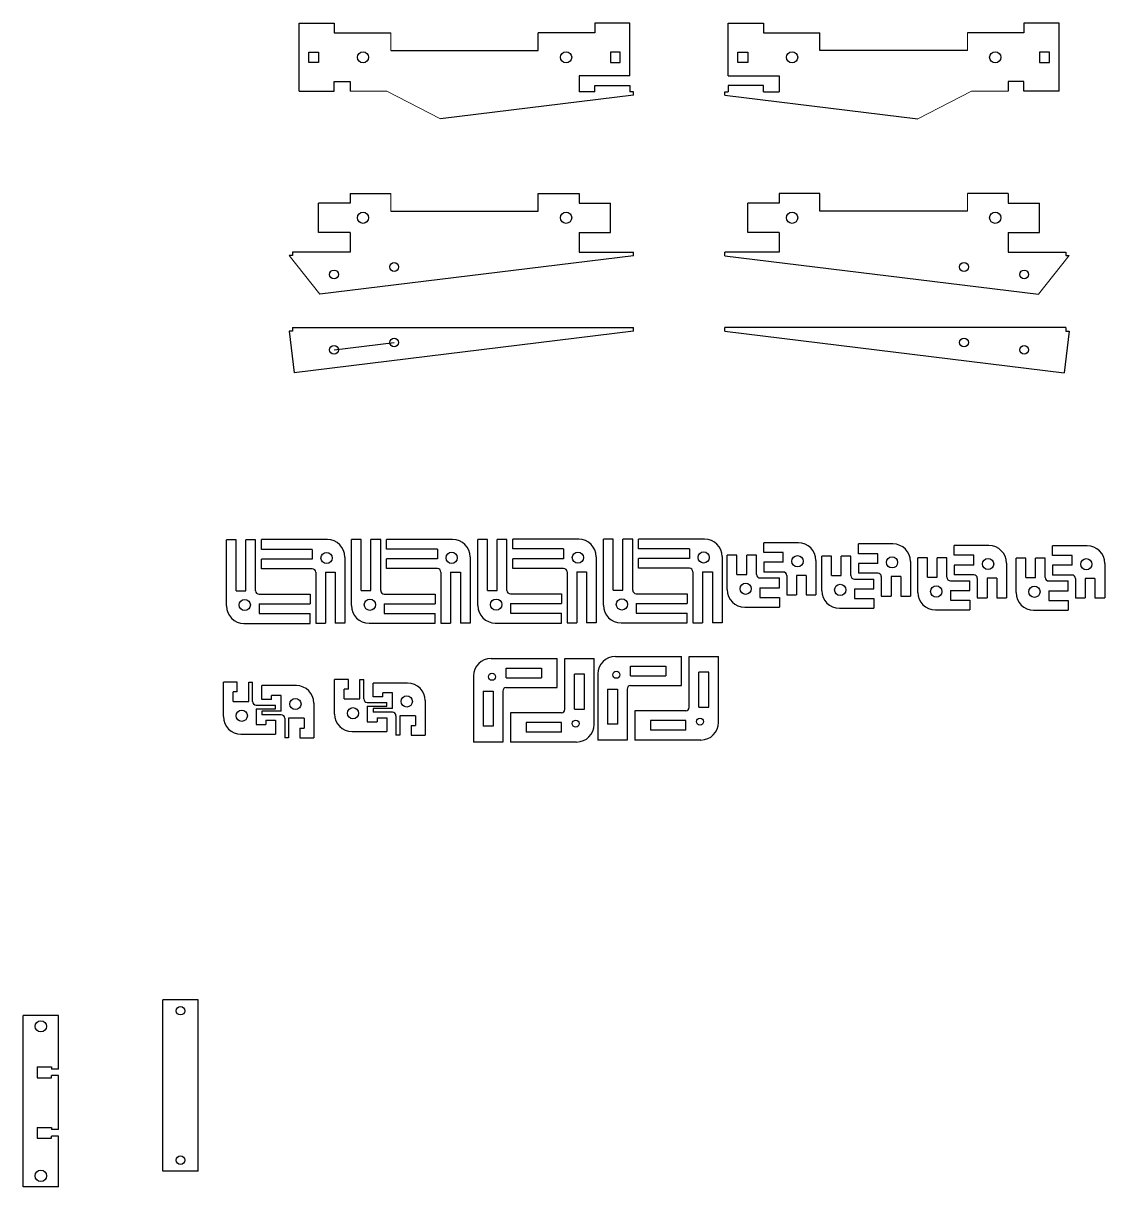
# Model space of a CAD drawing. Header units: millimetres. Extents: x -4 to 685, y -404 to 665.
# Drawn here: x 377.1 to 685.1, y -286.2 to 45.3 of the extents above; entities that cross this region are included whole.
import ezdxf

# ---------------------------------------------------------------- set-up
doc = ezdxf.new("R2010")
doc.units = ezdxf.units.MM
doc.layers.add('main2', color=7, linetype='Continuous', lineweight=0)

msp = doc.modelspace()

# ---------------------------------------------------------------- linework, layer by layer
at = {"color": 0}
for p, q in [((455.67, 25.87), (455.67, 45.26)), ((455.67, 45.26), (465.67, 45.26)), ((465.67, 45.26), (465.67, 42.49)), ((539.87, 45.26), (539.87, 42.49)), ((549.87, 45.26), (539.87, 45.26)), ((549.87, 30.32), (549.87, 45.26)), ((577.86, 45.26), (587.86, 45.26)), ((577.86, 30.32), (577.86, 45.26)), ((587.86, 45.26), (587.86, 42.49)), ((672.06, 45.26), (662.06, 45.26)), ((662.06, 45.26), (662.06, 42.49)), ((672.06, 25.87), (672.06, 45.26)), ((458.44, 37.05), (461.21, 37.05)), ((458.44, 34.08), (458.44, 37.05)), ((461.21, 37.05), (461.21, 34.08)), ((547.1, 37.05), (544.33, 37.05)), ((544.33, 37.05), (544.33, 34.08)), ((547.1, 34.08), (547.1, 37.05)), ((580.63, 37.05), (583.4, 37.05)), ((580.63, 34.08), (580.63, 37.05)), ((583.4, 37.05), (583.4, 34.08)), ((669.29, 37.05), (666.52, 37.05)), ((666.52, 37.05), (666.52, 34.08)), ((669.29, 34.08), (669.29, 37.05)), ((461.21, 34.08), (458.44, 34.08)), ((544.33, 34.08), (547.1, 34.08)), ((583.4, 34.08), (580.63, 34.08)), ((666.52, 34.08), (669.29, 34.08)), ((549.87, 30.32), (535.37, 30.32)), ((535.37, 30.32), (535.37, 25.77)), ((577.86, 30.32), (592.36, 30.32)), ((592.36, 30.32), (592.36, 25.77)), ((465.67, 25.87), (465.67, 28.64)), ((465.67, 28.64), (470.17, 28.64)), ((470.17, 28.64), (470.17, 25.87)), ((535.37, 28.64), (535.37, 25.87)), ((539.87, 25.77), (539.87, 27.55)), ((539.87, 27.55), (549.87, 27.55)), ((549.87, 27.55), (549.87, 25.77)), ((587.86, 27.55), (577.86, 27.55)), ((577.86, 27.55), (577.86, 25.77)), ((587.86, 25.77), (587.86, 27.55)), ((592.36, 28.64), (592.36, 25.87)), ((662.06, 28.64), (657.56, 28.64)), ((657.56, 28.64), (657.56, 25.87)), ((662.06, 25.87), (662.06, 28.64)), ((455.67, 25.87), (465.67, 25.87)), ((539.87, 25.77), (535.37, 25.77)), ((550.87, 25.77), (549.87, 25.77)), ((550.87, 24.81), (550.87, 25.77)), ((576.86, 24.81), (576.86, 25.77)), ((576.86, 25.77), (577.86, 25.77)), ((587.86, 25.77), (592.36, 25.77)), ((672.06, 25.87), (662.06, 25.87)), ((470.17, -3.23), (481.77, -3.23)), ((470.17, -3.23), (470.17, -6)), ((523.77, -3.23), (535.37, -3.23)), ((535.37, -3.23), (535.37, -6)), ((603.96, -3.23), (592.36, -3.23)), ((592.36, -3.23), (592.36, -6)), ((657.56, -3.23), (645.96, -3.23)), ((657.56, -3.23), (657.56, -6)), ((470.17, -6), (461.21, -6)), ((461.21, -14.31), (461.21, -6)), ((535.37, -6), (544.33, -6)), ((544.33, -14.31), (544.33, -6)), ((592.36, -6), (583.4, -6)), ((583.4, -14.31), (583.4, -6)), ((657.56, -6), (666.52, -6)), ((666.52, -14.31), (666.52, -6)), ((470.17, -14.31), (461.21, -14.31)), ((470.17, -14.31), (470.17, -19.91)), ((535.37, -14.31), (535.37, -19.91)), ((535.37, -14.31), (544.33, -14.31)), ((592.36, -14.31), (583.4, -14.31)), ((592.36, -14.31), (592.36, -19.91)), ((657.56, -14.31), (657.56, -19.91)), ((657.56, -14.31), (666.52, -14.31)), ((453.77, -20.91), (452.79, -20.91)), ((453.77, -19.91), (453.77, -20.91)), ((470.17, -19.91), (453.77, -19.91)), ((535.37, -19.91), (550.87, -19.91)), ((550.87, -20.97), (550.87, -19.91)), ((576.86, -20.97), (576.86, -19.91)), ((592.36, -19.91), (576.86, -19.91)), ((657.56, -19.91), (673.96, -19.91)), ((673.96, -19.91), (673.96, -20.91)), ((673.96, -20.91), (674.94, -20.91)), ((453.77, -42.41), (452.79, -42.41)), ((452.79, -42.41), (454.25, -54.33)), ((453.77, -41.41), (550.87, -41.41)), ((453.77, -41.41), (453.77, -42.41)), ((550.87, -42.47), (550.87, -41.41)), ((576.86, -42.47), (576.86, -41.41)), ((673.96, -41.41), (576.86, -41.41)), ((674.94, -42.41), (673.48, -54.33)), ((673.96, -41.41), (673.96, -42.41)), ((673.96, -42.41), (674.94, -42.41)), ((437.72, -101.88), (434.95, -101.88)), ((434.95, -120.69), (434.95, -101.88)), ((437.72, -116.38), (437.72, -101.88)), ((440.49, -116.38), (440.49, -101.88)), ((443.26, -101.88), (440.49, -101.88)), ((443.26, -116.38), (443.26, -101.88)), ((444.9, -104.6), (444.9, -101.83)), ((463.71, -101.83), (444.9, -101.83)), ((473.35, -101.83), (470.58, -101.83)), ((470.58, -120.64), (470.58, -101.83)), ((473.35, -116.33), (473.35, -101.83)), ((476.12, -116.33), (476.12, -101.83)), ((478.89, -101.83), (476.12, -101.83)), ((478.89, -116.33), (478.89, -101.83)), ((480.53, -104.55), (480.53, -101.78)), ((499.34, -101.78), (480.53, -101.78)), ((509.3, -101.78), (506.53, -101.78)), ((506.53, -120.59), (506.53, -101.78)), ((509.3, -116.28), (509.3, -101.78)), ((512.07, -116.28), (512.07, -101.78)), ((514.84, -101.78), (512.07, -101.78)), ((514.84, -116.28), (514.84, -101.78)), ((516.48, -104.5), (516.48, -101.73)), ((535.29, -101.73), (516.48, -101.73)), ((545.1, -101.73), (542.33, -101.73)), ((542.33, -120.54), (542.33, -101.73)), ((545.1, -116.23), (545.1, -101.73)), ((547.87, -116.23), (547.87, -101.73)), ((550.64, -101.73), (547.87, -101.73)), ((550.64, -116.23), (550.64, -101.73)), ((552.29, -104.45), (552.29, -101.68)), ((571.1, -101.68), (552.29, -101.68)), ((459.4, -104.6), (444.9, -104.6)), ((459.4, -104.6), (459.4, -107.37)), ((495.03, -104.55), (480.53, -104.55)), ((495.03, -104.55), (495.03, -107.32)), ((530.98, -104.5), (516.48, -104.5)), ((530.98, -104.5), (530.98, -107.27)), ((566.79, -104.45), (552.29, -104.45)), ((566.79, -104.45), (566.79, -107.22)), ((597.82, -102.75), (587.97, -102.75)), ((587.97, -105.52), (587.97, -102.75)), ((593.51, -105.52), (587.97, -105.52)), ((593.51, -108.29), (593.51, -105.52)), ((624.75, -103.07), (614.9, -103.07)), ((614.9, -105.84), (614.9, -103.07)), ((620.44, -105.84), (614.9, -105.84)), ((620.44, -108.61), (620.44, -105.84)), ((652.08, -103.53), (642.23, -103.53)), ((642.23, -106.3), (642.23, -103.53)), ((680.06, -103.6), (670.21, -103.6)), ((670.21, -106.37), (670.21, -103.6)), ((459.4, -107.37), (444.9, -107.37)), ((444.9, -110.14), (444.9, -107.37)), ((468.71, -106.83), (468.71, -125.64)), ((495.03, -107.32), (480.53, -107.32)), ((480.53, -110.09), (480.53, -107.32)), ((504.34, -106.78), (504.34, -125.59)), ((530.98, -107.27), (516.48, -107.27)), ((516.48, -110.04), (516.48, -107.27)), ((540.29, -106.73), (540.29, -125.54)), ((566.79, -107.22), (552.29, -107.22)), ((552.29, -109.99), (552.29, -107.22)), ((576.1, -106.68), (576.1, -125.49)), ((577.57, -116.07), (577.57, -106.22)), ((580.34, -106.22), (577.57, -106.22)), ((580.34, -111.76), (580.34, -106.22)), ((583.11, -111.76), (583.11, -106.22)), ((585.88, -106.22), (583.11, -106.22)), ((585.88, -111.76), (585.88, -106.22)), ((587.97, -108.29), (587.97, -111.06)), ((593.51, -108.29), (587.97, -108.29)), ((602.82, -107.75), (602.82, -117.6)), ((604.49, -116.39), (604.49, -106.54)), ((607.26, -106.54), (604.49, -106.54)), ((607.26, -112.08), (607.26, -106.54)), ((610.03, -112.08), (610.03, -106.54)), ((612.8, -106.54), (610.03, -106.54)), ((612.8, -112.08), (612.8, -106.54)), ((614.9, -108.61), (614.9, -111.38)), ((620.44, -108.61), (614.9, -108.61)), ((629.75, -108.07), (629.75, -117.92)), ((631.83, -116.85), (631.83, -107)), ((634.6, -107), (631.83, -107)), ((634.6, -112.54), (634.6, -107)), ((637.37, -112.54), (637.37, -107)), ((640.14, -107), (637.37, -107)), ((640.14, -112.54), (640.14, -107)), ((647.77, -106.3), (642.23, -106.3)), ((642.23, -109.07), (642.23, -111.84)), ((647.77, -109.07), (642.23, -109.07)), ((647.77, -109.07), (647.77, -106.3)), ((657.08, -108.53), (657.08, -118.38)), ((659.81, -116.92), (659.81, -107.07)), ((662.58, -107.07), (659.81, -107.07)), ((662.58, -112.61), (662.58, -107.07)), ((665.35, -112.61), (665.35, -107.07)), ((668.12, -107.07), (665.35, -107.07)), ((668.12, -112.61), (668.12, -107.07)), ((675.75, -106.37), (670.21, -106.37)), ((670.21, -109.14), (670.21, -111.91)), ((675.75, -109.14), (670.21, -109.14)), ((675.75, -109.14), (675.75, -106.37)), ((685.06, -108.6), (685.06, -118.45)), ((459.4, -110.14), (444.9, -110.14)), ((460.4, -111.14), (460.4, -125.64)), ((463.17, -111.14), (465.94, -111.14)), ((463.17, -111.14), (463.17, -125.64)), ((465.94, -111.14), (465.94, -125.64)), ((495.03, -110.09), (480.53, -110.09)), ((496.03, -111.09), (496.03, -125.59)), ((498.8, -111.09), (501.57, -111.09)), ((498.8, -111.09), (498.8, -125.59)), ((501.57, -111.09), (501.57, -125.59)), ((530.98, -110.04), (516.48, -110.04)), ((531.98, -111.04), (531.98, -125.54)), ((534.75, -111.04), (537.52, -111.04)), ((534.75, -111.04), (534.75, -125.54)), ((537.52, -111.04), (537.52, -125.54)), ((566.79, -109.99), (552.29, -109.99)), ((567.79, -110.99), (567.79, -125.49)), ((570.56, -110.99), (573.33, -110.99)), ((570.56, -110.99), (570.56, -125.49)), ((573.33, -110.99), (573.33, -125.49)), ((580.34, -111.76), (583.11, -111.76)), ((593.51, -111.06), (587.97, -111.06)), ((594.51, -112.06), (594.51, -117.6)), ((600.05, -112.06), (597.28, -112.06)), ((597.28, -112.06), (597.28, -117.6)), ((600.05, -112.06), (600.05, -117.6)), ((607.26, -112.08), (610.03, -112.08)), ((620.44, -111.38), (614.9, -111.38)), ((621.44, -112.38), (621.44, -117.92)), ((626.98, -112.38), (624.21, -112.38)), ((624.21, -112.38), (624.21, -117.92)), ((626.98, -112.38), (626.98, -117.92)), ((634.6, -112.54), (637.37, -112.54)), ((647.77, -111.84), (642.23, -111.84)), ((662.58, -112.61), (665.35, -112.61)), ((675.75, -111.91), (670.21, -111.91)), ((586.88, -112.76), (592.42, -112.76)), ((586.88, -115.53), (586.88, -118.3)), ((586.88, -115.53), (592.42, -115.53)), ((592.42, -115.53), (592.42, -112.76)), ((613.8, -113.08), (619.34, -113.08)), ((613.8, -115.85), (613.8, -118.62)), ((613.8, -115.85), (619.34, -115.85)), ((619.34, -115.85), (619.34, -113.08)), ((641.14, -113.54), (646.68, -113.54)), ((646.68, -116.31), (646.68, -113.54)), ((648.77, -112.84), (648.77, -118.38)), ((654.31, -112.84), (651.54, -112.84)), ((651.54, -112.84), (651.54, -118.38)), ((654.31, -112.84), (654.31, -118.38)), ((669.12, -113.61), (674.66, -113.61)), ((674.66, -116.38), (674.66, -113.61)), ((676.75, -112.91), (676.75, -118.45)), ((682.29, -112.91), (679.52, -112.91)), ((679.52, -112.91), (679.52, -118.45)), ((682.29, -112.91), (682.29, -118.45)), ((437.72, -116.38), (440.49, -116.38)), ((444.26, -117.38), (458.76, -117.38)), ((458.76, -117.38), (458.76, -120.15)), ((473.35, -116.33), (476.12, -116.33)), ((479.89, -117.33), (494.39, -117.33)), ((494.39, -117.33), (494.39, -120.1)), ((509.3, -116.28), (512.07, -116.28)), ((515.84, -117.28), (530.34, -117.28)), ((530.34, -117.28), (530.34, -120.05)), ((545.1, -116.23), (547.87, -116.23)), ((551.64, -117.23), (566.14, -117.23)), ((566.14, -117.23), (566.14, -120)), ((586.88, -118.3), (592.42, -118.3)), ((592.42, -118.3), (592.42, -121.07)), ((594.51, -117.6), (597.28, -117.6)), ((600.05, -117.6), (602.82, -117.6)), ((613.8, -118.62), (619.34, -118.62)), ((619.34, -118.62), (619.34, -121.39)), ((621.44, -117.92), (624.21, -117.92)), ((626.98, -117.92), (629.75, -117.92)), ((641.14, -116.31), (641.14, -119.08)), ((641.14, -116.31), (646.68, -116.31)), ((641.14, -119.08), (646.68, -119.08)), ((646.68, -119.08), (646.68, -121.85)), ((648.77, -118.38), (651.54, -118.38)), ((654.31, -118.38), (657.08, -118.38)), ((669.12, -116.38), (669.12, -119.15)), ((669.12, -116.38), (674.66, -116.38)), ((669.12, -119.15), (674.66, -119.15)), ((674.66, -119.15), (674.66, -121.92)), ((676.75, -118.45), (679.52, -118.45)), ((682.29, -118.45), (685.06, -118.45)), ((444.26, -120.15), (444.26, -122.92)), ((444.26, -120.15), (458.76, -120.15)), ((479.89, -120.1), (479.89, -122.87)), ((479.89, -120.1), (494.39, -120.1)), ((515.84, -120.05), (515.84, -122.82)), ((515.84, -120.05), (530.34, -120.05)), ((551.64, -120), (551.64, -122.77)), ((551.64, -120), (566.14, -120)), ((582.57, -121.07), (592.42, -121.07)), ((609.49, -121.39), (619.34, -121.39)), ((636.83, -121.85), (646.68, -121.85)), ((664.81, -121.92), (674.66, -121.92)), ((439.95, -125.69), (458.76, -125.69)), ((444.26, -122.92), (458.76, -122.92)), ((458.76, -125.69), (458.76, -122.92)), ((460.4, -125.64), (463.17, -125.64)), ((468.71, -125.64), (465.94, -125.64)), ((475.58, -125.64), (494.39, -125.64)), ((479.89, -122.87), (494.39, -122.87)), ((494.39, -125.64), (494.39, -122.87)), ((496.03, -125.59), (498.8, -125.59)), ((504.34, -125.59), (501.57, -125.59)), ((511.53, -125.59), (530.34, -125.59)), ((515.84, -122.82), (530.34, -122.82)), ((530.34, -125.59), (530.34, -122.82)), ((531.98, -125.54), (534.75, -125.54)), ((540.29, -125.54), (537.52, -125.54)), ((547.33, -125.54), (566.14, -125.54)), ((551.64, -122.77), (566.14, -122.77)), ((566.14, -125.54), (566.14, -122.77)), ((567.79, -125.49), (570.56, -125.49)), ((576.1, -125.49), (573.33, -125.49)), ((510.34, -135.67), (529.15, -135.67)), ((529.15, -143.98), (529.15, -135.67)), ((531.35, -150.17), (531.35, -135.67)), ((531.35, -135.67), (539.66, -135.67)), ((539.66, -154.48), (539.66, -135.67)), ((545.74, -135.1), (564.55, -135.1)), ((564.55, -143.41), (564.55, -135.1)), ((566.75, -149.6), (566.75, -135.1)), ((566.75, -135.1), (575.06, -135.1)), ((575.06, -153.91), (575.06, -135.1)), ((514.65, -141.21), (514.65, -138.44)), ((514.65, -138.44), (524.65, -138.44)), ((524.65, -138.44), (524.65, -141.21)), ((550.05, -140.64), (550.05, -137.87)), ((550.05, -137.87), (560.05, -137.87)), ((560.05, -137.87), (560.05, -140.64)), ((434.08, -152.25), (434.08, -142.4)), ((438.04, -142.4), (434.08, -142.4)), ((438.04, -145.17), (438.04, -142.4)), ((441.31, -147.94), (441.31, -142.4)), ((441.31, -142.4), (442.39, -142.4)), ((442.39, -147.94), (442.39, -142.4)), ((465.76, -151.52), (465.76, -141.67)), ((469.72, -141.67), (465.76, -141.67)), ((469.72, -144.44), (469.72, -141.67)), ((472.99, -147.21), (472.99, -141.67)), ((472.99, -141.67), (474.07, -141.67)), ((474.07, -147.21), (474.07, -141.67)), ((505.34, -140.67), (505.34, -159.48)), ((514.65, -141.21), (524.65, -141.21)), ((534.12, -150.17), (534.12, -140.17)), ((536.89, -140.17), (534.12, -140.17)), ((536.89, -150.17), (536.89, -140.17)), ((540.74, -140.1), (540.74, -158.91)), ((550.05, -140.64), (560.05, -140.64)), ((569.52, -149.6), (569.52, -139.6)), ((572.29, -139.6), (569.52, -139.6)), ((572.29, -149.6), (572.29, -139.6)), ((438.04, -145.17), (436.85, -145.17)), ((436.85, -147.94), (436.85, -145.17)), ((454.87, -143.42), (445.02, -143.42)), ((445.02, -147.39), (445.02, -143.42)), ((469.72, -144.44), (468.53, -144.44)), ((468.53, -147.21), (468.53, -144.44)), ((486.55, -142.69), (476.7, -142.69)), ((476.7, -146.65), (476.7, -142.69)), ((479.47, -146.65), (479.47, -145.46)), ((482.24, -145.46), (479.47, -145.46)), ((482.24, -149.92), (482.24, -145.46)), ((508.11, -144.98), (510.88, -144.98)), ((508.11, -144.98), (508.11, -154.98)), ((510.88, -144.98), (510.88, -154.98)), ((513.65, -144.98), (513.65, -159.48)), ((514.65, -143.98), (529.15, -143.98)), ((543.51, -144.41), (546.28, -144.41)), ((543.51, -144.41), (543.51, -154.41)), ((546.28, -144.41), (546.28, -154.41)), ((549.05, -144.41), (549.05, -158.91)), ((550.05, -143.41), (564.55, -143.41)), ((436.85, -147.94), (441.31, -147.94)), ((443.39, -148.94), (448.93, -148.94)), ((447.79, -147.39), (445.02, -147.39)), ((447.79, -147.39), (447.79, -146.19)), ((450.56, -146.19), (447.79, -146.19)), ((448.93, -150.02), (448.93, -148.94)), ((450.56, -150.66), (450.56, -146.19)), ((459.87, -148.42), (459.87, -158.27)), ((468.53, -147.21), (472.99, -147.21)), ((475.07, -148.21), (480.61, -148.21)), ((479.47, -146.65), (476.7, -146.65)), ((480.61, -149.29), (480.61, -148.21)), ((491.55, -147.69), (491.55, -157.54)), ((443.39, -150.02), (443.39, -154.48)), ((443.39, -150.02), (448.93, -150.02)), ((450.56, -150.66), (445.02, -150.66)), ((445.02, -150.66), (445.02, -151.73)), ((450.56, -151.73), (445.02, -151.73)), ((475.07, -149.29), (475.07, -153.75)), ((475.07, -149.29), (480.61, -149.29)), ((482.24, -149.92), (476.7, -149.92)), ((476.7, -149.92), (476.7, -151)), ((482.24, -151), (476.7, -151)), ((483.24, -152), (483.24, -157.54)), ((488.78, -152), (484.31, -152)), ((484.31, -152), (484.31, -157.54)), ((488.78, -152), (488.78, -154.77)), ((530.35, -151.17), (515.85, -151.17)), ((515.85, -151.17), (515.85, -159.48)), ((534.12, -150.17), (536.89, -150.17)), ((565.75, -150.6), (551.25, -150.6)), ((551.25, -150.6), (551.25, -158.91)), ((569.52, -149.6), (572.29, -149.6)), ((443.39, -154.48), (446.16, -154.48)), ((446.16, -153.29), (448.93, -153.29)), ((446.16, -153.29), (446.16, -154.48)), ((448.93, -153.29), (448.93, -157.25)), ((451.56, -152.73), (451.56, -158.27)), ((457.1, -152.73), (452.63, -152.73)), ((452.63, -152.73), (452.63, -158.27)), ((455.9, -155.5), (455.9, -158.27)), ((455.9, -155.5), (457.1, -155.5)), ((457.1, -152.73), (457.1, -155.5)), ((475.07, -153.75), (477.84, -153.75)), ((477.84, -152.56), (480.61, -152.56)), ((477.84, -152.56), (477.84, -153.75)), ((480.61, -152.56), (480.61, -156.52)), ((487.58, -154.77), (487.58, -157.54)), ((487.58, -154.77), (488.78, -154.77)), ((510.88, -154.98), (508.11, -154.98)), ((530.35, -153.94), (520.35, -153.94)), ((520.35, -153.94), (520.35, -156.71)), ((530.35, -156.71), (530.35, -153.94)), ((546.28, -154.41), (543.51, -154.41)), ((565.75, -153.37), (555.75, -153.37)), ((555.75, -153.37), (555.75, -156.14)), ((565.75, -156.14), (565.75, -153.37)), ((439.08, -157.25), (448.93, -157.25)), ((452.63, -158.27), (451.56, -158.27)), ((455.9, -158.27), (459.87, -158.27)), ((470.76, -156.52), (480.61, -156.52)), ((484.31, -157.54), (483.24, -157.54)), ((487.58, -157.54), (491.55, -157.54)), ((530.35, -156.71), (520.35, -156.71)), ((549.05, -158.91), (540.74, -158.91)), ((570.06, -158.91), (551.25, -158.91)), ((565.75, -156.14), (555.75, -156.14)), ((513.65, -159.48), (505.34, -159.48)), ((534.66, -159.48), (515.85, -159.48)), ((426.87, -232.92), (416.87, -232.92)), ((416.87, -281.7), (416.87, -232.92)), ((426.87, -281.7), (426.87, -232.92)), ((377.11, -286.16), (377.11, -237.38)), ((387.11, -237.38), (377.11, -237.38)), ((426.87, -281.7), (416.87, -281.7)), ((387.11, -286.16), (377.11, -286.16))]:
    msp.add_line(p, q, dxfattribs=at)
for p, q in [((465.67, 42.49), (481.77, 42.49)), ((523.77, 37.46), (523.77, 42.49)), ((539.87, 42.49), (523.77, 42.49)), ((587.86, 42.49), (603.96, 42.49)), ((603.96, 37.46), (603.96, 42.49)), ((662.06, 42.49), (645.96, 42.49)), ((481.77, 37.46), (523.77, 37.46)), ((645.96, 37.46), (603.96, 37.46)), ((523.77, -8.26), (523.77, -3.23)), ((603.96, -8.26), (603.96, -3.23)), ((481.77, -8.26), (523.77, -8.26)), ((645.96, -8.26), (603.96, -8.26)), ((465.6, -47.77), (482.74, -45.67)), ((387.11, -252.63), (387.11, -237.38)), ((387.11, -269.9), (387.11, -254.48)), ((387.11, -286.16), (387.11, -271.75))]:
    msp.add_line(p, q)
at = {"color": 0, "linetype": 'Continuous'}
for p, q in [((550.87, 24.81), (495.89, 18.06)), ((576.86, 24.81), (631.84, 18.06)), ((550.87, -20.97), (461.54, -31.94)), ((576.86, -20.97), (666.19, -31.94)), ((550.87, -42.47), (454.25, -54.33)), ((576.86, -42.47), (673.48, -54.33)), ((381.11, -252.01), (381.11, -255.1)), ((381.11, -252.01), (385.11, -252.01)), ((381.11, -255.1), (385.11, -255.1)), ((385.11, -252.01), (385.11, -252.63)), ((387.11, -252.63), (385.11, -252.63)), ((387.11, -254.48), (385.11, -254.48)), ((385.11, -255.1), (385.11, -254.48)), ((381.11, -269.28), (381.11, -272.37)), ((381.11, -269.28), (385.11, -269.28)), ((385.11, -269.28), (385.11, -269.9)), ((387.11, -269.9), (385.11, -269.9)), ((387.11, -271.75), (385.11, -271.75)), ((385.11, -272.37), (385.11, -271.75)), ((381.11, -272.37), (385.11, -272.37))]:
    msp.add_line(p, q, dxfattribs=at)
at = {"color": 0}
for centre, radius in [((473.85, 35.56), 1.6), ((531.68, 35.56), 1.6), ((596.05, 35.56), 1.6), ((653.88, 35.56), 1.6), ((473.85, -10.16), 1.6), ((531.68, -10.16), 1.6), ((596.05, -10.16), 1.6), ((653.88, -10.16), 1.6), ((482.74, -24.17), 1.25), ((644.99, -24.17), 1.25), ((465.6, -26.28), 1.25), ((662.13, -26.28), 1.25), ((482.74, -45.67), 1.25), ((644.99, -45.67), 1.25), ((465.6, -47.77), 1.25), ((662.13, -47.77), 1.25), ((463.47, -107.07), 1.6), ((499.1, -107.02), 1.6), ((535.05, -106.97), 1.6), ((570.85, -106.92), 1.6), ((597.58, -107.99), 1.6), ((624.5, -108.31), 1.6), ((651.84, -108.77), 1.6), ((679.82, -108.84), 1.6), ((582.81, -115.83), 1.6), ((609.73, -116.14), 1.6), ((637.07, -116.61), 1.6), ((665.05, -116.68), 1.6), ((440.19, -120.45), 1.6), ((475.82, -120.4), 1.6), ((511.77, -120.35), 1.6), ((547.57, -120.3), 1.6), ((510.58, -140.91), 1), ((545.98, -140.34), 1), ((454.62, -148.66), 1.6), ((486.31, -147.93), 1.6), ((439.32, -152.01), 1.6), ((471, -151.28), 1.6), ((534.42, -154.24), 1), ((569.82, -153.67), 1), ((421.87, -236.02), 1.2), ((382.11, -240.48), 1.6), ((421.87, -278.6), 1.2), ((382.11, -283.06), 1.6)]:
    msp.add_circle(centre, radius, dxfattribs=at)
for centre, start, end in [((463.71, -106.83), 0, 90), ((499.34, -106.78), 0, 90), ((535.29, -106.73), 0, 90), ((571.1, -106.68), 0, 90), ((597.82, -107.75), 0, 90), ((624.75, -108.07), 0, 90), ((652.08, -108.53), 0, 90), ((680.06, -108.6), 0, 90), ((582.57, -116.07), 180, 270), ((609.49, -116.39), 180, 270), ((636.83, -116.85), 180, 270), ((664.81, -116.92), 180, 270), ((439.95, -120.69), 180, 270), ((475.58, -120.64), 180, 270), ((511.53, -120.59), 180, 270), ((547.33, -120.54), 180, 270), ((510.34, -140.67), 90, 180), ((545.74, -140.1), 90, 180), ((454.87, -148.42), 0, 90), ((486.55, -147.69), 0, 90), ((439.08, -152.25), 180, 270), ((470.76, -151.52), 180, 270), ((534.66, -154.48), 270, 0), ((570.06, -153.91), 270, 0)]:
    msp.add_arc(centre, 5, start, end, dxfattribs=at)
at = {"color": 0, "linetype": 'Continuous'}
for centre, start, end in [((459.4, -111.14), 0, 90), ((495.03, -111.09), 0, 90), ((530.98, -111.04), 0, 90), ((566.79, -110.99), 0, 90), ((586.88, -111.76), 180, 270), ((593.51, -112.06), 0, 90), ((613.8, -112.08), 180, 270), ((620.44, -112.38), 0, 90), ((641.14, -112.54), 180, 270), ((647.77, -112.84), 0, 90), ((669.12, -112.61), 180, 270), ((675.75, -112.91), 0, 90), ((444.26, -116.38), 180, 270), ((479.89, -116.33), 180, 270), ((515.84, -116.28), 180, 270), ((551.64, -116.23), 180, 270), ((514.65, -144.98), 90, 180), ((550.05, -144.41), 90, 180), ((443.39, -147.94), 180, 270), ((475.07, -147.21), 180, 270), ((450.56, -152.73), 0, 90), ((482.24, -152), 0, 90), ((530.35, -150.17), 270, 0), ((565.75, -149.6), 270, 0)]:
    msp.add_arc(centre, 1, start, end, dxfattribs=at)
at = {"layer": 'main2'}
for p, q in [((481.77, 42.49), (481.77, 37.46)), ((645.96, 42.49), (645.96, 37.46)), ((470.17, 25.87), (480.62, 25.87)), ((480.62, 25.87), (495.89, 18.06)), ((647.11, 25.87), (631.84, 18.06)), ((657.56, 25.87), (647.11, 25.87)), ((481.77, -3.23), (481.77, -8.26)), ((645.96, -3.23), (645.96, -8.26)), ((461.54, -31.94), (452.79, -20.91)), ((666.19, -31.94), (674.94, -20.91))]:
    msp.add_line(p, q, dxfattribs=at)

doc.saveas('drawing.dxf')
